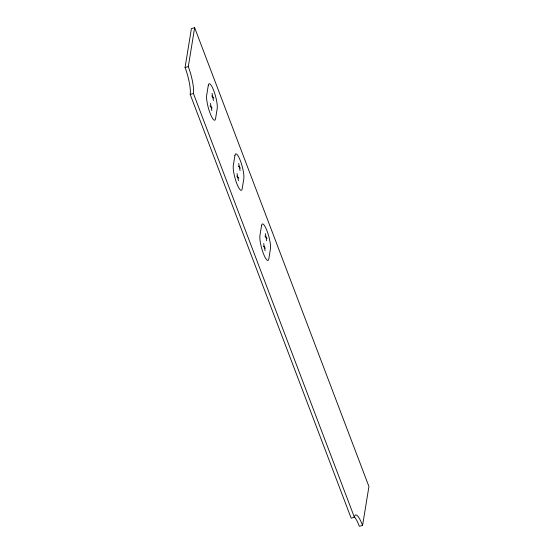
<?xml version="1.0" encoding="UTF-8"?>
<svg xmlns="http://www.w3.org/2000/svg" width="554" height="554" viewBox="0 0 554 554"><rect width="100%" height="100%" fill="white"/><g stroke="black" fill="none" stroke-linecap="round" stroke-linejoin="round"><path stroke-width="0.83" d="M362.586 525.421A20.567 4.342 74.8 0 0 354.394 517.284L351.16 518.163L190.188 94.402A20.567 4.342 74.8 0 0 185.064 67.484L191.414 28.579L194.648 27.7L368.936 486.516L362.586 525.421L359.352 526.3A20.567 4.342 74.8 0 0 354.193 516.66M354.394 517.284L193.422 93.522A20.567 4.342 74.8 0 0 188.298 66.605L194.648 27.7M185.064 67.484L188.298 66.605M190.188 94.402L193.422 93.522M211.663 95.89L213.844 98.058M210.028 105.904L212.21 108.072M238.289 165.985L240.471 168.16M236.655 176.006L238.836 178.173M264.916 236.087L267.104 238.262M263.282 246.108L265.47 248.275M265.324 233.587L266.696 240.761M263.69 243.601L265.061 250.782M238.698 163.485L240.062 170.66M237.064 173.499L238.428 180.68M212.071 93.384L213.435 100.558M210.437 103.397L211.801 110.578M208.311 85.288L206.677 95.302A13.712 2.895 74.8 0 0 210.098 113.251A13.712 2.895 74.8 0 0 215.554 118.674L217.189 108.653A13.712 2.895 74.8 0 0 213.775 90.711A13.712 2.895 74.8 0 0 208.311 85.288M234.944 155.39L233.31 165.404A13.712 2.895 74.8 0 0 236.724 183.353A13.712 2.895 74.8 0 0 242.181 188.776L243.815 178.755A13.712 2.895 74.8 0 0 240.401 160.812A13.712 2.895 74.8 0 0 234.944 155.39M261.571 225.492L259.937 235.505A13.712 2.895 74.8 0 0 263.351 253.448A13.712 2.895 74.8 0 0 268.815 258.877L270.449 248.857A13.712 2.895 74.8 0 0 267.028 230.914A13.712 2.895 74.8 0 0 261.571 225.492"/></g></svg>
